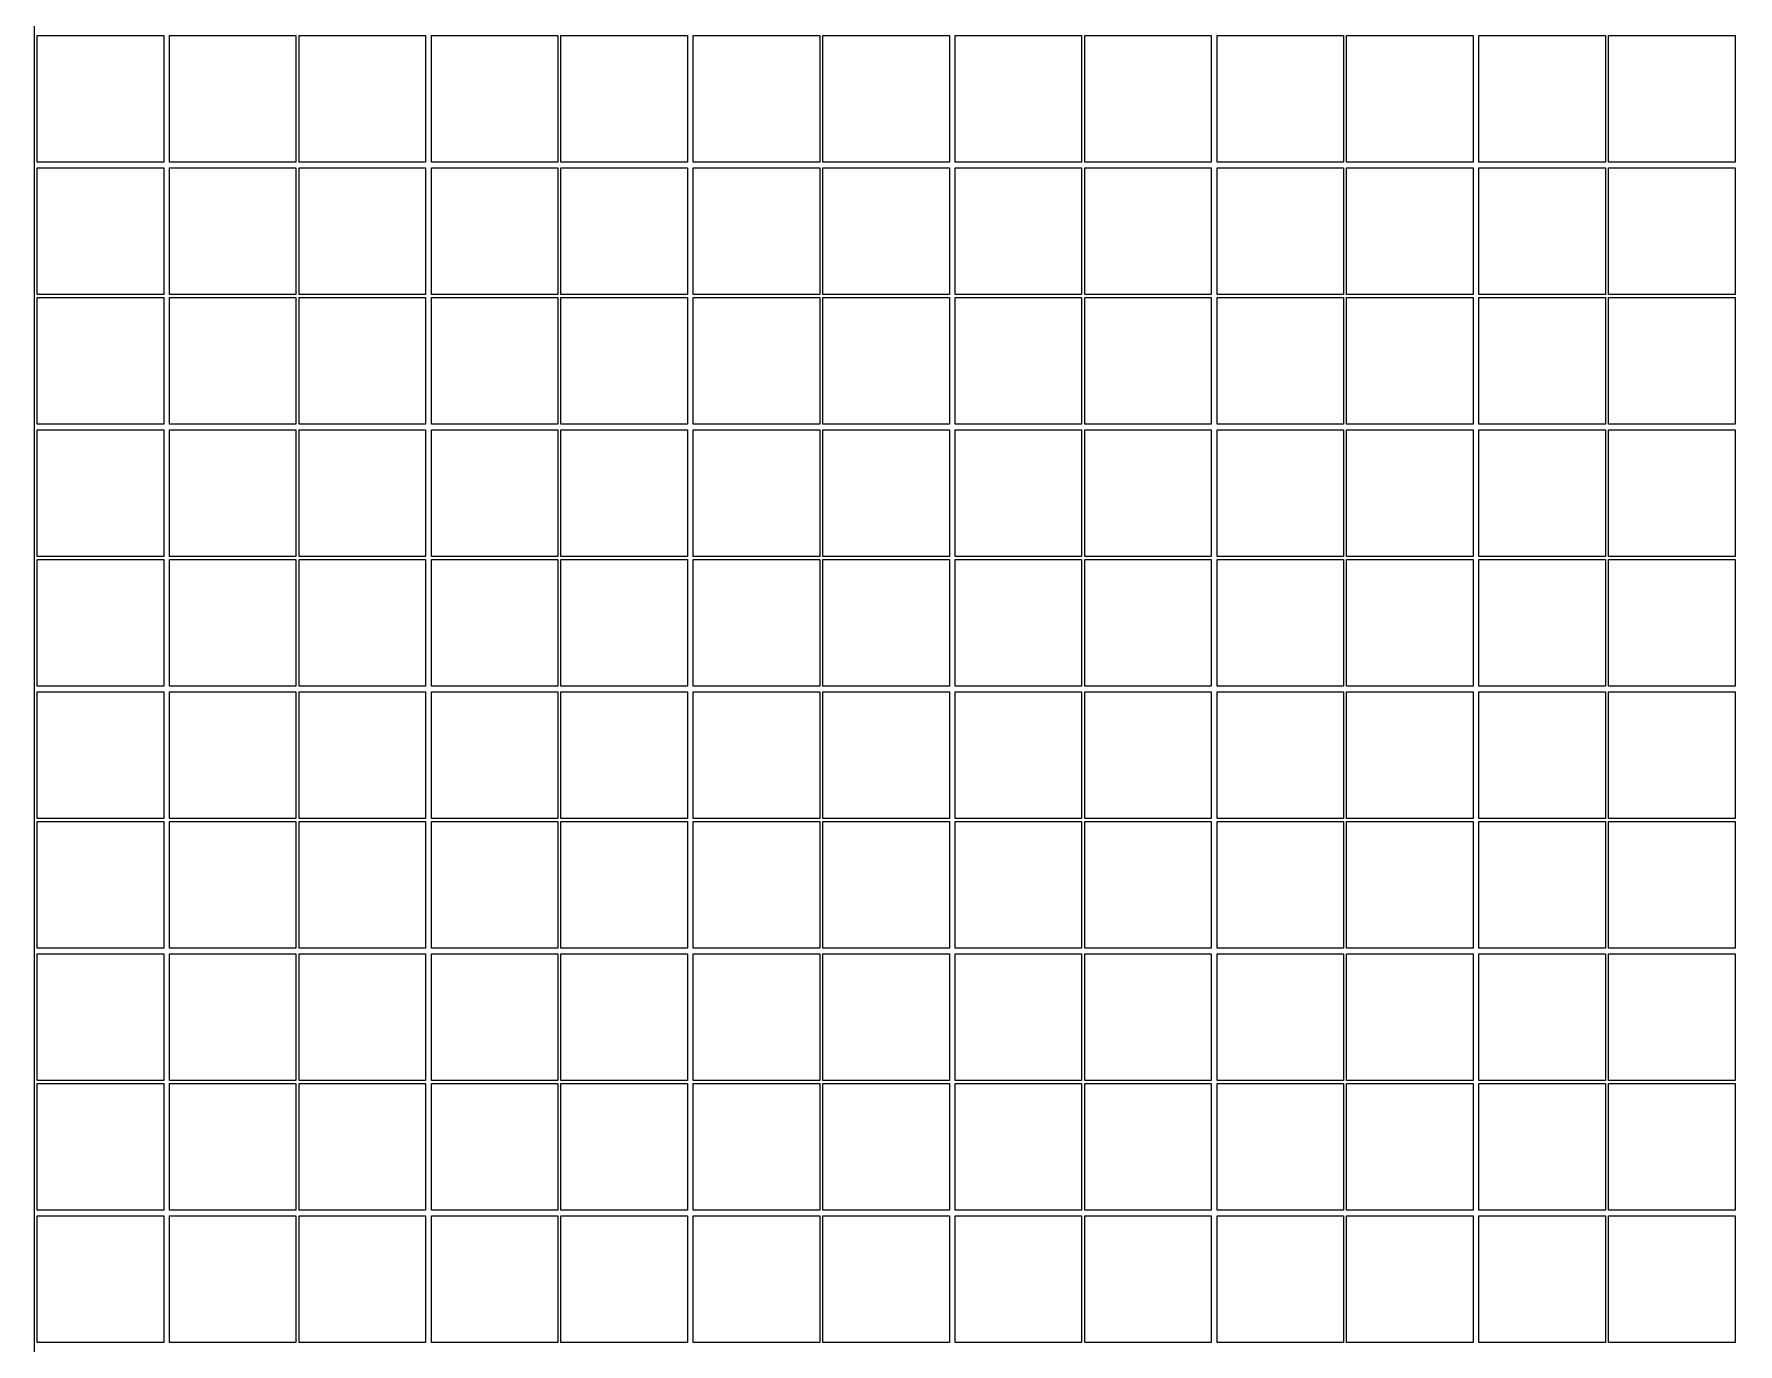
# Model space of a CAD drawing. Extents: x -105 to 170, y -332 to 185.
# Drawn here: x -105.1 to -40, y 45 to 95 of the extents above; entities that cross this region are included whole.
import ezdxf

# ---------------------------------------------------------------- set-up
doc = ezdxf.new("R2010")
doc.units = 0
doc.layers.get('0').update_dxf_attribs({"linetype": 'CONTINUOUS'})

msp = doc.modelspace()

# ---------------------------------------------------------------- linework, layer by layer
for points in [[(0.425, -320), (160, -320), (160, -0.425), (170, -0.425), (170, 0.425), (105.06, 0.425), (105.06, 185), (105, 185), (105, 185.06), (-105, 185.06), (-105, 185), (-105.06, 185), (-105.06, -185), (-105, -185), (-105, -185.06), (-0.425, -185.06), (-0.425, -330), (0.425, -330)], [(-104.94, 94.94), (-100.11, 94.94), (-100.11, 90.11), (-104.94, 90.11)], [(-99.89, 94.94), (-95.06, 94.94), (-95.06, 90.11), (-99.89, 90.11)], [(-94.94, 94.94), (-90.11, 94.94), (-90.11, 90.11), (-94.94, 90.11)], [(-89.89, 94.94), (-85.06, 94.94), (-85.06, 90.11), (-89.89, 90.11)], [(-84.94, 94.94), (-80.11, 94.94), (-80.11, 90.11), (-84.94, 90.11)], [(-79.89, 94.94), (-75.06, 94.94), (-75.06, 90.11), (-79.89, 90.11)], [(-74.94, 94.94), (-70.11, 94.94), (-70.11, 90.11), (-74.94, 90.11)], [(-69.89, 94.94), (-65.06, 94.94), (-65.06, 90.11), (-69.89, 90.11)], [(-64.94, 94.94), (-60.11, 94.94), (-60.11, 90.11), (-64.94, 90.11)], [(-59.89, 94.94), (-55.06, 94.94), (-55.06, 90.11), (-59.89, 90.11)], [(-54.94, 94.94), (-50.11, 94.94), (-50.11, 90.11), (-54.94, 90.11)], [(-49.89, 94.94), (-45.06, 94.94), (-45.06, 90.11), (-49.89, 90.11)], [(-44.94, 94.94), (-40.11, 94.94), (-40.11, 90.11), (-44.94, 90.11)], [(-104.94, 89.89), (-100.11, 89.89), (-100.11, 85.06), (-104.94, 85.06)], [(-99.89, 89.89), (-95.06, 89.89), (-95.06, 85.06), (-99.89, 85.06)], [(-94.94, 89.89), (-90.11, 89.89), (-90.11, 85.06), (-94.94, 85.06)], [(-89.89, 89.89), (-85.06, 89.89), (-85.06, 85.06), (-89.89, 85.06)], [(-84.94, 89.89), (-80.11, 89.89), (-80.11, 85.06), (-84.94, 85.06)], [(-79.89, 89.89), (-75.06, 89.89), (-75.06, 85.06), (-79.89, 85.06)], [(-74.94, 89.89), (-70.11, 89.89), (-70.11, 85.06), (-74.94, 85.06)], [(-69.89, 89.89), (-65.06, 89.89), (-65.06, 85.06), (-69.89, 85.06)], [(-64.94, 89.89), (-60.11, 89.89), (-60.11, 85.06), (-64.94, 85.06)], [(-59.89, 89.89), (-55.06, 89.89), (-55.06, 85.06), (-59.89, 85.06)], [(-54.94, 89.89), (-50.11, 89.89), (-50.11, 85.06), (-54.94, 85.06)], [(-49.89, 89.89), (-45.06, 89.89), (-45.06, 85.06), (-49.89, 85.06)], [(-44.94, 89.89), (-40.11, 89.89), (-40.11, 85.06), (-44.94, 85.06)], [(-104.94, 84.94), (-100.11, 84.94), (-100.11, 80.11), (-104.94, 80.11)], [(-99.89, 84.94), (-95.06, 84.94), (-95.06, 80.11), (-99.89, 80.11)], [(-94.94, 84.94), (-90.11, 84.94), (-90.11, 80.11), (-94.94, 80.11)], [(-89.89, 84.94), (-85.06, 84.94), (-85.06, 80.11), (-89.89, 80.11)], [(-84.94, 84.94), (-80.11, 84.94), (-80.11, 80.11), (-84.94, 80.11)], [(-79.89, 84.94), (-75.06, 84.94), (-75.06, 80.11), (-79.89, 80.11)], [(-74.94, 84.94), (-70.11, 84.94), (-70.11, 80.11), (-74.94, 80.11)], [(-69.89, 84.94), (-65.06, 84.94), (-65.06, 80.11), (-69.89, 80.11)], [(-64.94, 84.94), (-60.11, 84.94), (-60.11, 80.11), (-64.94, 80.11)], [(-59.89, 84.94), (-55.06, 84.94), (-55.06, 80.11), (-59.89, 80.11)], [(-54.94, 84.94), (-50.11, 84.94), (-50.11, 80.11), (-54.94, 80.11)], [(-49.89, 84.94), (-45.06, 84.94), (-45.06, 80.11), (-49.89, 80.11)], [(-44.94, 84.94), (-40.11, 84.94), (-40.11, 80.11), (-44.94, 80.11)], [(-104.94, 79.89), (-100.11, 79.89), (-100.11, 75.06), (-104.94, 75.06)], [(-99.89, 79.89), (-95.06, 79.89), (-95.06, 75.06), (-99.89, 75.06)], [(-94.94, 79.89), (-90.11, 79.89), (-90.11, 75.06), (-94.94, 75.06)], [(-89.89, 79.89), (-85.06, 79.89), (-85.06, 75.06), (-89.89, 75.06)], [(-84.94, 79.89), (-80.11, 79.89), (-80.11, 75.06), (-84.94, 75.06)], [(-79.89, 79.89), (-75.06, 79.89), (-75.06, 75.06), (-79.89, 75.06)], [(-74.94, 79.89), (-70.11, 79.89), (-70.11, 75.06), (-74.94, 75.06)], [(-69.89, 79.89), (-65.06, 79.89), (-65.06, 75.06), (-69.89, 75.06)], [(-64.94, 79.89), (-60.11, 79.89), (-60.11, 75.06), (-64.94, 75.06)], [(-59.89, 79.89), (-55.06, 79.89), (-55.06, 75.06), (-59.89, 75.06)], [(-54.94, 79.89), (-50.11, 79.89), (-50.11, 75.06), (-54.94, 75.06)], [(-49.89, 79.89), (-45.06, 79.89), (-45.06, 75.06), (-49.89, 75.06)], [(-44.94, 79.89), (-40.11, 79.89), (-40.11, 75.06), (-44.94, 75.06)], [(-104.94, 74.94), (-100.11, 74.94), (-100.11, 70.11), (-104.94, 70.11)], [(-99.89, 74.94), (-95.06, 74.94), (-95.06, 70.11), (-99.89, 70.11)], [(-94.94, 74.94), (-90.11, 74.94), (-90.11, 70.11), (-94.94, 70.11)], [(-89.89, 74.94), (-85.06, 74.94), (-85.06, 70.11), (-89.89, 70.11)], [(-84.94, 74.94), (-80.11, 74.94), (-80.11, 70.11), (-84.94, 70.11)], [(-79.89, 74.94), (-75.06, 74.94), (-75.06, 70.11), (-79.89, 70.11)], [(-74.94, 74.94), (-70.11, 74.94), (-70.11, 70.11), (-74.94, 70.11)], [(-69.89, 74.94), (-65.06, 74.94), (-65.06, 70.11), (-69.89, 70.11)], [(-64.94, 74.94), (-60.11, 74.94), (-60.11, 70.11), (-64.94, 70.11)], [(-59.89, 74.94), (-55.06, 74.94), (-55.06, 70.11), (-59.89, 70.11)], [(-54.94, 74.94), (-50.11, 74.94), (-50.11, 70.11), (-54.94, 70.11)], [(-49.89, 74.94), (-45.06, 74.94), (-45.06, 70.11), (-49.89, 70.11)], [(-44.94, 74.94), (-40.11, 74.94), (-40.11, 70.11), (-44.94, 70.11)], [(-104.94, 69.89), (-100.11, 69.89), (-100.11, 65.06), (-104.94, 65.06)], [(-99.89, 69.89), (-95.06, 69.89), (-95.06, 65.06), (-99.89, 65.06)], [(-94.94, 69.89), (-90.11, 69.89), (-90.11, 65.06), (-94.94, 65.06)], [(-89.89, 69.89), (-85.06, 69.89), (-85.06, 65.06), (-89.89, 65.06)], [(-84.94, 69.89), (-80.11, 69.89), (-80.11, 65.06), (-84.94, 65.06)], [(-79.89, 69.89), (-75.06, 69.89), (-75.06, 65.06), (-79.89, 65.06)], [(-74.94, 69.89), (-70.11, 69.89), (-70.11, 65.06), (-74.94, 65.06)], [(-69.89, 69.89), (-65.06, 69.89), (-65.06, 65.06), (-69.89, 65.06)], [(-64.94, 69.89), (-60.11, 69.89), (-60.11, 65.06), (-64.94, 65.06)], [(-59.89, 69.89), (-55.06, 69.89), (-55.06, 65.06), (-59.89, 65.06)], [(-54.94, 69.89), (-50.11, 69.89), (-50.11, 65.06), (-54.94, 65.06)], [(-49.89, 69.89), (-45.06, 69.89), (-45.06, 65.06), (-49.89, 65.06)], [(-44.94, 69.89), (-40.11, 69.89), (-40.11, 65.06), (-44.94, 65.06)], [(-104.94, 64.94), (-100.11, 64.94), (-100.11, 60.11), (-104.94, 60.11)], [(-99.89, 64.94), (-95.06, 64.94), (-95.06, 60.11), (-99.89, 60.11)], [(-94.94, 64.94), (-90.11, 64.94), (-90.11, 60.11), (-94.94, 60.11)], [(-89.89, 64.94), (-85.06, 64.94), (-85.06, 60.11), (-89.89, 60.11)], [(-84.94, 64.94), (-80.11, 64.94), (-80.11, 60.11), (-84.94, 60.11)], [(-79.89, 64.94), (-75.06, 64.94), (-75.06, 60.11), (-79.89, 60.11)], [(-74.94, 64.94), (-70.11, 64.94), (-70.11, 60.11), (-74.94, 60.11)], [(-69.89, 64.94), (-65.06, 64.94), (-65.06, 60.11), (-69.89, 60.11)], [(-64.94, 64.94), (-60.11, 64.94), (-60.11, 60.11), (-64.94, 60.11)], [(-59.89, 64.94), (-55.06, 64.94), (-55.06, 60.11), (-59.89, 60.11)], [(-54.94, 64.94), (-50.11, 64.94), (-50.11, 60.11), (-54.94, 60.11)], [(-49.89, 64.94), (-45.06, 64.94), (-45.06, 60.11), (-49.89, 60.11)], [(-44.94, 64.94), (-40.11, 64.94), (-40.11, 60.11), (-44.94, 60.11)], [(-104.94, 59.89), (-100.11, 59.89), (-100.11, 55.06), (-104.94, 55.06)], [(-99.89, 59.89), (-95.06, 59.89), (-95.06, 55.06), (-99.89, 55.06)], [(-94.94, 59.89), (-90.11, 59.89), (-90.11, 55.06), (-94.94, 55.06)], [(-89.89, 59.89), (-85.06, 59.89), (-85.06, 55.06), (-89.89, 55.06)], [(-84.94, 59.89), (-80.11, 59.89), (-80.11, 55.06), (-84.94, 55.06)], [(-79.89, 59.89), (-75.06, 59.89), (-75.06, 55.06), (-79.89, 55.06)], [(-74.94, 59.89), (-70.11, 59.89), (-70.11, 55.06), (-74.94, 55.06)], [(-69.89, 59.89), (-65.06, 59.89), (-65.06, 55.06), (-69.89, 55.06)], [(-64.94, 59.89), (-60.11, 59.89), (-60.11, 55.06), (-64.94, 55.06)], [(-59.89, 59.89), (-55.06, 59.89), (-55.06, 55.06), (-59.89, 55.06)], [(-54.94, 59.89), (-50.11, 59.89), (-50.11, 55.06), (-54.94, 55.06)], [(-49.89, 59.89), (-45.06, 59.89), (-45.06, 55.06), (-49.89, 55.06)], [(-44.94, 59.89), (-40.11, 59.89), (-40.11, 55.06), (-44.94, 55.06)], [(-104.94, 54.94), (-100.11, 54.94), (-100.11, 50.11), (-104.94, 50.11)], [(-99.89, 54.94), (-95.06, 54.94), (-95.06, 50.11), (-99.89, 50.11)], [(-94.94, 54.94), (-90.11, 54.94), (-90.11, 50.11), (-94.94, 50.11)], [(-89.89, 54.94), (-85.06, 54.94), (-85.06, 50.11), (-89.89, 50.11)], [(-84.94, 54.94), (-80.11, 54.94), (-80.11, 50.11), (-84.94, 50.11)], [(-79.89, 54.94), (-75.06, 54.94), (-75.06, 50.11), (-79.89, 50.11)], [(-74.94, 54.94), (-70.11, 54.94), (-70.11, 50.11), (-74.94, 50.11)], [(-69.89, 54.94), (-65.06, 54.94), (-65.06, 50.11), (-69.89, 50.11)], [(-64.94, 54.94), (-60.11, 54.94), (-60.11, 50.11), (-64.94, 50.11)], [(-59.89, 54.94), (-55.06, 54.94), (-55.06, 50.11), (-59.89, 50.11)], [(-54.94, 54.94), (-50.11, 54.94), (-50.11, 50.11), (-54.94, 50.11)], [(-49.89, 54.94), (-45.06, 54.94), (-45.06, 50.11), (-49.89, 50.11)], [(-44.94, 54.94), (-40.11, 54.94), (-40.11, 50.11), (-44.94, 50.11)], [(-104.94, 49.89), (-100.11, 49.89), (-100.11, 45.06), (-104.94, 45.06)], [(-99.89, 49.89), (-95.06, 49.89), (-95.06, 45.06), (-99.89, 45.06)], [(-94.94, 49.89), (-90.11, 49.89), (-90.11, 45.06), (-94.94, 45.06)], [(-89.89, 49.89), (-85.06, 49.89), (-85.06, 45.06), (-89.89, 45.06)], [(-84.94, 49.89), (-80.11, 49.89), (-80.11, 45.06), (-84.94, 45.06)], [(-79.89, 49.89), (-75.06, 49.89), (-75.06, 45.06), (-79.89, 45.06)], [(-74.94, 49.89), (-70.11, 49.89), (-70.11, 45.06), (-74.94, 45.06)], [(-69.89, 49.89), (-65.06, 49.89), (-65.06, 45.06), (-69.89, 45.06)], [(-64.94, 49.89), (-60.11, 49.89), (-60.11, 45.06), (-64.94, 45.06)], [(-59.89, 49.89), (-55.06, 49.89), (-55.06, 45.06), (-59.89, 45.06)], [(-54.94, 49.89), (-50.11, 49.89), (-50.11, 45.06), (-54.94, 45.06)], [(-49.89, 49.89), (-45.06, 49.89), (-45.06, 45.06), (-49.89, 45.06)], [(-44.94, 49.89), (-40.11, 49.89), (-40.11, 45.06), (-44.94, 45.06)]]:
    msp.add_lwpolyline(points, close=True)

doc.saveas('drawing.dxf')
